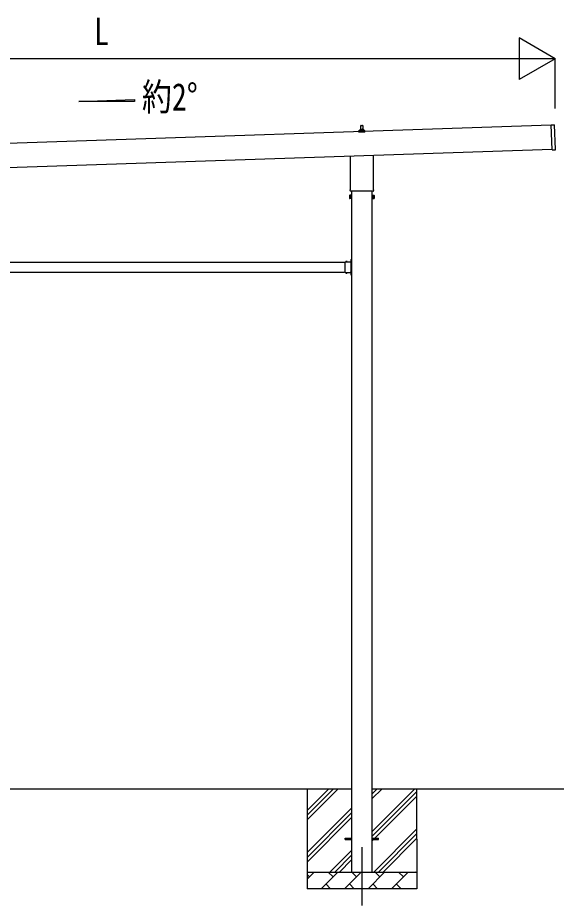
# Model space of a CAD drawing. Units: millimetres, scale not verified. Extents: x -21025 to 21025, y -14850 to 14850.
# Drawn here: x -1410 to 1833, y -11495 to -6149 of the extents above; entities that cross this region are included whole.
import ezdxf
from ezdxf.enums import TextEntityAlignment as Align

# ---------------------------------------------------------------- set-up
doc = ezdxf.new("R2010")
doc.units = ezdxf.units.MM
doc.header["$LTSCALE"] = 60
for name, color, linetype in [('0-2_USER1', 3, 'Continuous'), ('0-4_YKK_12', 2, 'Continuous'), ('0-5_YKK_13', 4, 'Continuous'), ('0-6_YKK_A1', 4, 'Continuous'), ('0-7_YKK_D', 6, 'Continuous')]:
    doc.layers.add(name, color=color, linetype=linetype)
doc.styles.add('ＭＳ ゴシック', font='')
doc.styles.get('ＭＳ ゴシック').set_extended_font_data('MS Gothic')

msp = doc.modelspace()

# ---------------------------------------------------------------- linework, layer by layer
at = {"layer": '0-4_YKK_12'}
msp.add_line((662.56, -11145), (662.56, -11496.98), dxfattribs=at)
at = {"layer": '0-5_YKK_13'}
for p, q in [((644.31, -6838), (644.31, -6830.28)), ((680.81, -6838), (644.31, -6838)), ((644.7, -6829.5), (680.43, -6829.5)), ((645.08, -6829.31), (651.8, -6827.68)), ((652.18, -6827.5), (672.95, -6827.5)), ((652.56, -6826.71), (652.56, -6822.5)), ((653.56, -6822.5), (671.56, -6822.5)), ((656.56, -6822.5), (657.29, -6798.97)), ((658.29, -6798), (666.84, -6798)), ((667.84, -6798.97), (668.56, -6822.5)), ((672.56, -6826.71), (672.56, -6822.5)), ((680.05, -6829.31), (673.33, -6827.68)), ((680.81, -6838), (680.81, -6830.28)), ((1803.33, -6795.06), (1822.32, -6794.43)), ((1808.33, -6944.98), (1803.33, -6795.06)), ((1828.28, -6943.31), (1823.35, -6795.39)), ((1808.33, -6944.98), (1827.32, -6944.34)), ((594.26, -7181.99), (594.26, -6982.41)), ((730.86, -6977.86), (730.86, -7181.99)), ((592.56, -7190.76), (592.56, -7185.26)), ((730.5, -7194.26), (594.63, -7194.26)), ((732.56, -7185.26), (732.56, -7190.76)), ((588.56, -7220.26), (589.32, -7218.94)), ((588.56, -7220.26), (588.56, -7237.26)), ((588.56, -7237.26), (589.32, -7238.57)), ((595.56, -7223.85), (589.32, -7223.85)), ((595.56, -7233.67), (589.32, -7233.67)), ((595.56, -7238.57), (589.32, -7238.57)), ((598.06, -7237.96), (595.56, -7237.96)), ((727.06, -7237.96), (729.56, -7237.96)), ((729.56, -7223.85), (735.8, -7223.85)), ((729.56, -7233.67), (735.8, -7233.67)), ((729.56, -7238.57), (735.8, -7238.57)), ((736.56, -7220.26), (735.8, -7218.94)), ((736.56, -7237.26), (735.8, -7238.57)), ((736.56, -7220.26), (736.56, -7237.26)), ((562.06, -7630.38), (562.06, -7619.99)), ((562.06, -7619.99), (598.46, -7619.99)), ((562.06, -7672.38), (562.06, -7631.81)), ((565.33, -7619.13), (565.33, -7619.29)), ((566.03, -7619.99), (574.1, -7619.99)), ((568.94, -7619.99), (567.61, -7617.33)), ((571.19, -7619.99), (572.51, -7617.33)), ((574.8, -7619.13), (574.8, -7619.29)), ((594.36, -7612.09), (600.06, -7612.09)), ((598.06, -7621.59), (595.06, -7621.59)), ((598.46, -7610.97), (595.81, -7609.64)), ((598.46, -7613.22), (595.81, -7614.54)), ((597.6, -7607.36), (597.76, -7607.36)), ((597.6, -7616.83), (597.76, -7616.83)), ((598.06, -7630.38), (598.06, -7623.59)), ((598.06, -7672.38), (598.06, -7631.81)), ((598.46, -7604.59), (600.06, -7604.59)), ((598.46, -7621.55), (598.46, -7604.59)), ((598.46, -7608.06), (598.46, -7616.13)), ((600.06, -7609.09), (598.46, -7609.09)), ((598.46, -7610.09), (600.06, -7610.09)), ((598.46, -7614.09), (600.06, -7614.09)), ((600.06, -7615.09), (598.46, -7615.09)), ((562.06, -7684.19), (562.06, -7673.81)), ((562.06, -7684.19), (598.46, -7684.19)), ((565.33, -7685.05), (565.33, -7684.89)), ((566.03, -7684.19), (574.1, -7684.19)), ((568.94, -7684.19), (567.61, -7686.85)), ((571.19, -7684.19), (572.51, -7686.85)), ((574.8, -7685.05), (574.8, -7684.89)), ((595.06, -7682.59), (598.06, -7682.59)), ((598.46, -7690.97), (595.81, -7689.64)), ((598.46, -7693.22), (595.81, -7694.54)), ((597.6, -7687.36), (597.76, -7687.36)), ((597.6, -7696.83), (597.76, -7696.83)), ((598.06, -7680.59), (598.06, -7673.81)), ((598.46, -7699.59), (598.46, -7682.63)), ((598.46, -7688.06), (598.46, -7696.13)), ((598.46, -7690.09), (600.06, -7690.09)), ((598.46, -7694.09), (600.06, -7694.09)), ((598.46, -7699.59), (600.06, -7699.59)), ((562.56, -11090.59), (600.06, -11090.59)), ((562.56, -11099.59), (562.56, -11090.59)), ((562.56, -11099.59), (600.06, -11099.59)), ((725.06, -11090.59), (762.56, -11090.59)), ((725.06, -11099.59), (762.56, -11099.59)), ((762.56, -11099.59), (762.56, -11090.59))]:
    msp.add_line(p, q, dxfattribs=at)
for points in [[(595.56, -7238.57), (595.56, -7218.94), (589.32, -7218.94)], [(595.56, -7237.96), (595.56, -7219.56), (598.06, -7219.56)], [(729.56, -7237.96), (729.56, -7219.56), (727.06, -7219.56)], [(729.56, -7238.57), (729.56, -7218.94), (735.8, -7218.94)], [(598.06, -7623.59), (595.06, -7623.59), (595.06, -7619.99)], [(600.06, -7619.59), (600.06, -7613.59), (600.06, -7610.59), (600.06, -7604.59)], [(598.06, -7680.59), (595.06, -7680.59), (595.06, -7684.19)], [(600.06, -7699.59), (600.06, -7693.59), (600.06, -7690.59), (600.06, -7684.59)]]:
    msp.add_lwpolyline(points, dxfattribs=at)
for points in [[(598.06, -7239.26), (598.06, -7218.26), (600.06, -7218.26), (600.06, -7239.26)], [(727.06, -7239.26), (727.06, -7218.26), (725.06, -7218.26), (725.06, -7239.26)]]:
    msp.add_lwpolyline(points, close=True, dxfattribs=at)
for centre, radius, start, end in [((645.31, -6830.28), 1, 103.62699, 180), ((651.56, -6826.71), 1, 283.62699, 0), ((656.65, -6823.13), 4.13, 90, 171.17633), ((653.56, -6823.5), 1, 90, 180), ((658.29, -6799), 1, 90, 178.60509), ((665.9, -6822.5), 4.83, 133.60282, 180), ((659.23, -6822.5), 4.83, 0, 46.39718), ((666.84, -6799), 1, 1.39491, 90), ((668.48, -6823.13), 4.13, 8.82367, 90), ((671.56, -6823.5), 1, 0, 90), ((673.56, -6826.71), 1, 180, 256.37301), ((679.81, -6830.28), 1, 0, 76.37301), ((1822.35, -6795.43), 1, 1.90915, 91.90915), ((1827.29, -6943.34), 1, 271.90915, 1.90915), ((596.56, -7185.26), 4, 125.09963, 180), ((596.56, -7190.76), 4, 180, 194.47751), ((596.56, -7190.76), 4, 194.47751, 241.04498), ((728.56, -7190.76), 4, 298.95502, 345.52249), ((728.56, -7185.26), 4, 0, 54.90037), ((728.56, -7190.76), 4, 345.52249, 0), ((592.91, -7221.4), 4.34, 145.61575, 214.38425), ((604.8, -7228.76), 16.24, 162.41205, 197.58795), ((592.91, -7236.12), 4.34, 145.61575, 214.38425), ((720.32, -7228.76), 16.24, 342.41205, 17.58795), ((732.22, -7221.4), 4.34, 325.61575, 34.38425), ((732.22, -7236.12), 4.34, 325.61575, 34.38425), ((561.36, -7631.09), 1, 314.427, 45.573), ((566.19, -7619.13), 0.862, 129.12355, 180), ((566.03, -7619.29), 0.7, 180, 270), ((570.06, -7623.89), 7, 90, 129.12355), ((570.06, -7623.89), 7, 50.87645, 90), ((574.1, -7619.29), 0.7, 270, 0), ((573.94, -7619.13), 0.862, 0, 50.87645), ((602.36, -7612.09), 7, 140.87645, 180), ((602.36, -7612.09), 7, 180, 219.12355), ((597.6, -7608.22), 0.862, 90, 140.87645), ((597.6, -7615.96), 0.862, 219.12355, 270), ((597.76, -7608.06), 0.7, 0, 90), ((597.76, -7616.13), 0.7, 270, 0), ((598.76, -7631.09), 1, 134.427, 225.573), ((598.06, -7619.59), 2, 270, 0), ((561.36, -7673.09), 1, 314.427, 45.573), ((566.03, -7684.89), 0.7, 90, 180), ((566.19, -7685.05), 0.862, 180, 230.87645), ((570.06, -7680.29), 7, 230.87645, 270), ((570.06, -7680.29), 7, 270, 309.12355), ((574.1, -7684.89), 0.7, 0, 90), ((573.94, -7685.05), 0.862, 309.12355, 0), ((602.36, -7692.09), 7, 140.87645, 180), ((602.36, -7692.09), 7, 180, 219.12355), ((597.6, -7688.22), 0.862, 90, 140.87645), ((597.6, -7695.96), 0.862, 219.12355, 270), ((598.76, -7673.09), 1, 134.427, 225.573), ((597.76, -7688.06), 0.7, 0, 90), ((597.76, -7696.13), 0.7, 270, 0), ((598.06, -7684.59), 2, 0, 90)]:
    msp.add_arc(centre, radius, start, end, dxfattribs=at)
at = {"layer": '0-6_YKK_A1'}
for p, q in [((-1042.75, -6654.9), (-706.75, -6642.49)), ((-706.75, -6654.9), (-1042.75, -6654.9)), ((-706.75, -6642.49), (-706.75, -6654.9)), ((1803.4, -6797.06), (-3588.66, -6976.76)), ((-3583.83, -7121.68), (1808.23, -6941.95)), ((600.06, -7194.26), (600.06, -11295.09)), ((725.06, -11295.09), (725.06, -7194.26)), ((-2332.94, -7622.09), (558.06, -7622.09)), ((-2332.94, -7682.09), (558.06, -7682.09)), ((595.06, -7682.09), (599.56, -7682.09)), ((600.06, -10795.09), (-2374.94, -10795.09)), ((332.84, -10795.09), (333.32, -11395)), ((332.94, -10923.55), (461.19, -10795.09)), ((332.97, -10951.83), (489.44, -10795.09)), ((332.99, -10980.11), (517.7, -10795.09)), ((724.96, -10823.91), (753.73, -10795.09)), ((724.98, -10852.19), (781.98, -10795.09)), ((1913.44, -10795.09), (725.06, -10795.09)), ((725.14, -11050.15), (979.77, -10795.09)), ((992.15, -10795.09), (992.63, -11395)), ((725.16, -11078.43), (992.17, -10810.97)), ((725.18, -11106.71), (992.19, -10839.25)), ((333.15, -11178.07), (600.15, -10910.61)), ((333.17, -11206.35), (600.18, -10938.89)), ((333.19, -11234.63), (600.2, -10967.17)), ((734.98, -11295.02), (992.35, -11037.21)), ((763.23, -11295.02), (992.37, -11065.49)), ((791.49, -11295.02), (992.39, -11093.77)), ((470.69, -11295.02), (600.36, -11165.13)), ((498.95, -11295.02), (600.38, -11193.41)), ((527.2, -11295.02), (600.4, -11221.69)), ((333.24, -11295.02), (992.55, -11295.02)), ((347.59, -11323.56), (333.25, -11309.23)), ((333.27, -11337.9), (376.09, -11295.02)), ((417.54, -11395), (517.36, -11295.02)), ((488.86, -11323.56), (460.31, -11295.02)), ((558.82, -11395), (658.64, -11295.02)), ((630.13, -11323.56), (601.59, -11295.02)), ((700.09, -11395), (799.91, -11295.02)), ((771.41, -11323.56), (742.86, -11295.02)), ((841.37, -11395), (941.18, -11295.02)), ((912.68, -11323.56), (884.14, -11295.02)), ((989.27, -11295.02), (992.55, -11291.73)), ((446.05, -11366.45), (474.59, -11395)), ((587.32, -11366.45), (615.87, -11395)), ((728.59, -11366.45), (757.14, -11395)), ((869.87, -11366.45), (898.42, -11395)), ((992.63, -11395), (333.32, -11395))]:
    msp.add_line(p, q, dxfattribs=at)
msp.add_lwpolyline([(595.06, -7622.09), (599.56, -7622.09), (599.56, -7682.09)], dxfattribs=at)
at = {"layer": '0-7_YKK_D'}
for p, q in [((1825.71, -6395.98), (1609.2, -6270.98)), ((1609.2, -6270.98), (1609.2, -6520.98)), ((1575.71, -6395.98), (-3356.13, -6395.98)), ((1825.71, -6395.98), (1392.7, -6395.98)), ((1825.71, -6395.98), (1609.2, -6520.98)), ((1825.71, -6696.26), (1825.71, -6394.98))]:
    msp.add_line(p, q, dxfattribs=at)

# ---------------------------------------------------------------- texts
at = {"layer": '0-2_USER1', "style": 'ＭＳ ゴシック', "width": 0.8}
msp.add_text('約2°', height=165, dxfattribs=at).set_placement((-661.65, -6757.74), align=Align.BOTTOM_LEFT)
at = {"layer": '0-7_YKK_D', "style": 'ＭＳ ゴシック', "width": 0.8}
msp.add_text('L', height=165, dxfattribs=at).set_placement((-950.21, -6363.98), align=Align.BOTTOM_LEFT)

doc.saveas('drawing.dxf')
